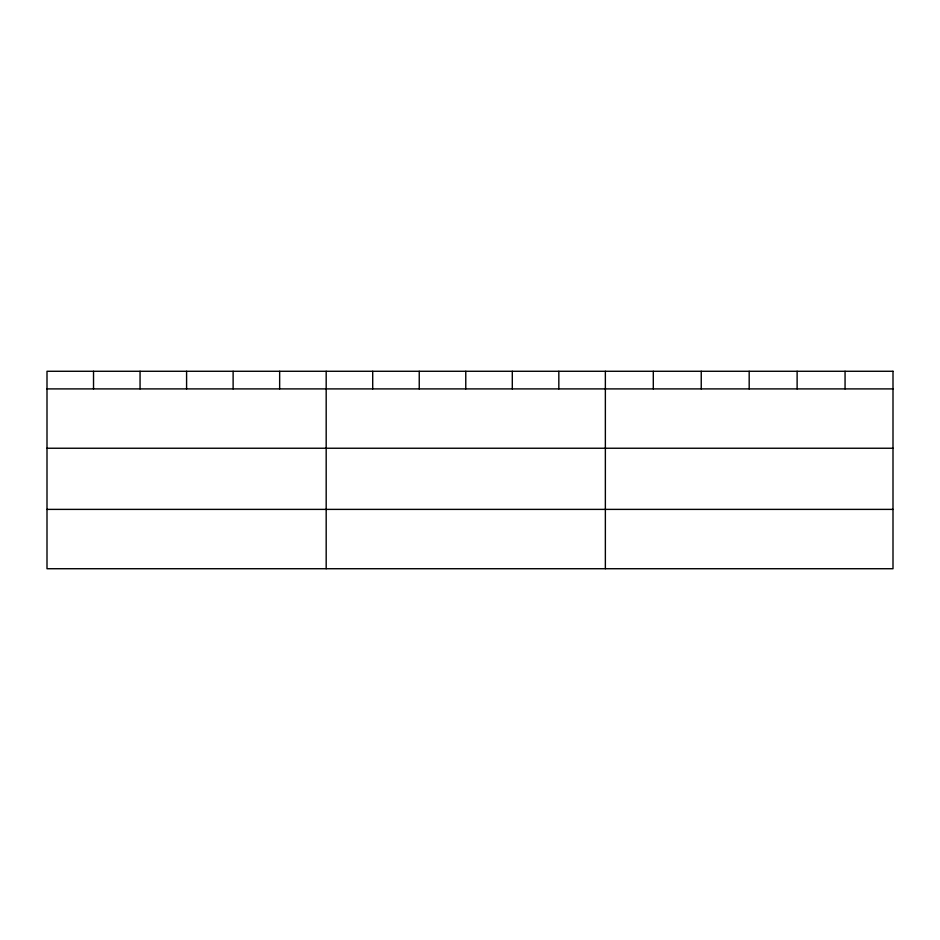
<?xml version="1.0" encoding="UTF-8"?>
<svg xmlns="http://www.w3.org/2000/svg" width="940" height="940" viewBox="0 0 940 940"><rect width="100%" height="100%" fill="white"/><g stroke="black" fill="none" stroke-linecap="round" stroke-linejoin="round"><path stroke-width="1.41" d="M47 388.902L893 388.902M47 448.239L893 448.239M47 509.386L893 509.386M845.06 371.277L845.06 388.902M797.12 371.277L797.12 388.902M749.18 371.277L749.18 388.902M701.24 371.277L701.24 388.902M653.3 371.277L653.3 388.902M605.36 371.277L605.36 568.723M558.83 371.277L558.83 388.902M512.3 371.277L512.3 388.902M465.77 371.277L465.77 388.902M419.24 371.277L419.24 388.902M372.71 371.277L372.71 388.902M326.18 371.277L326.18 568.723M279.65 371.277L279.65 388.902M233.12 371.277L233.12 388.902M186.59 371.277L186.59 388.902M140.06 371.277L140.06 388.902M93.53 371.277L93.53 388.902M893 371.277L47 371.277L47 568.723L893 568.723L893 371.277"/></g></svg>
